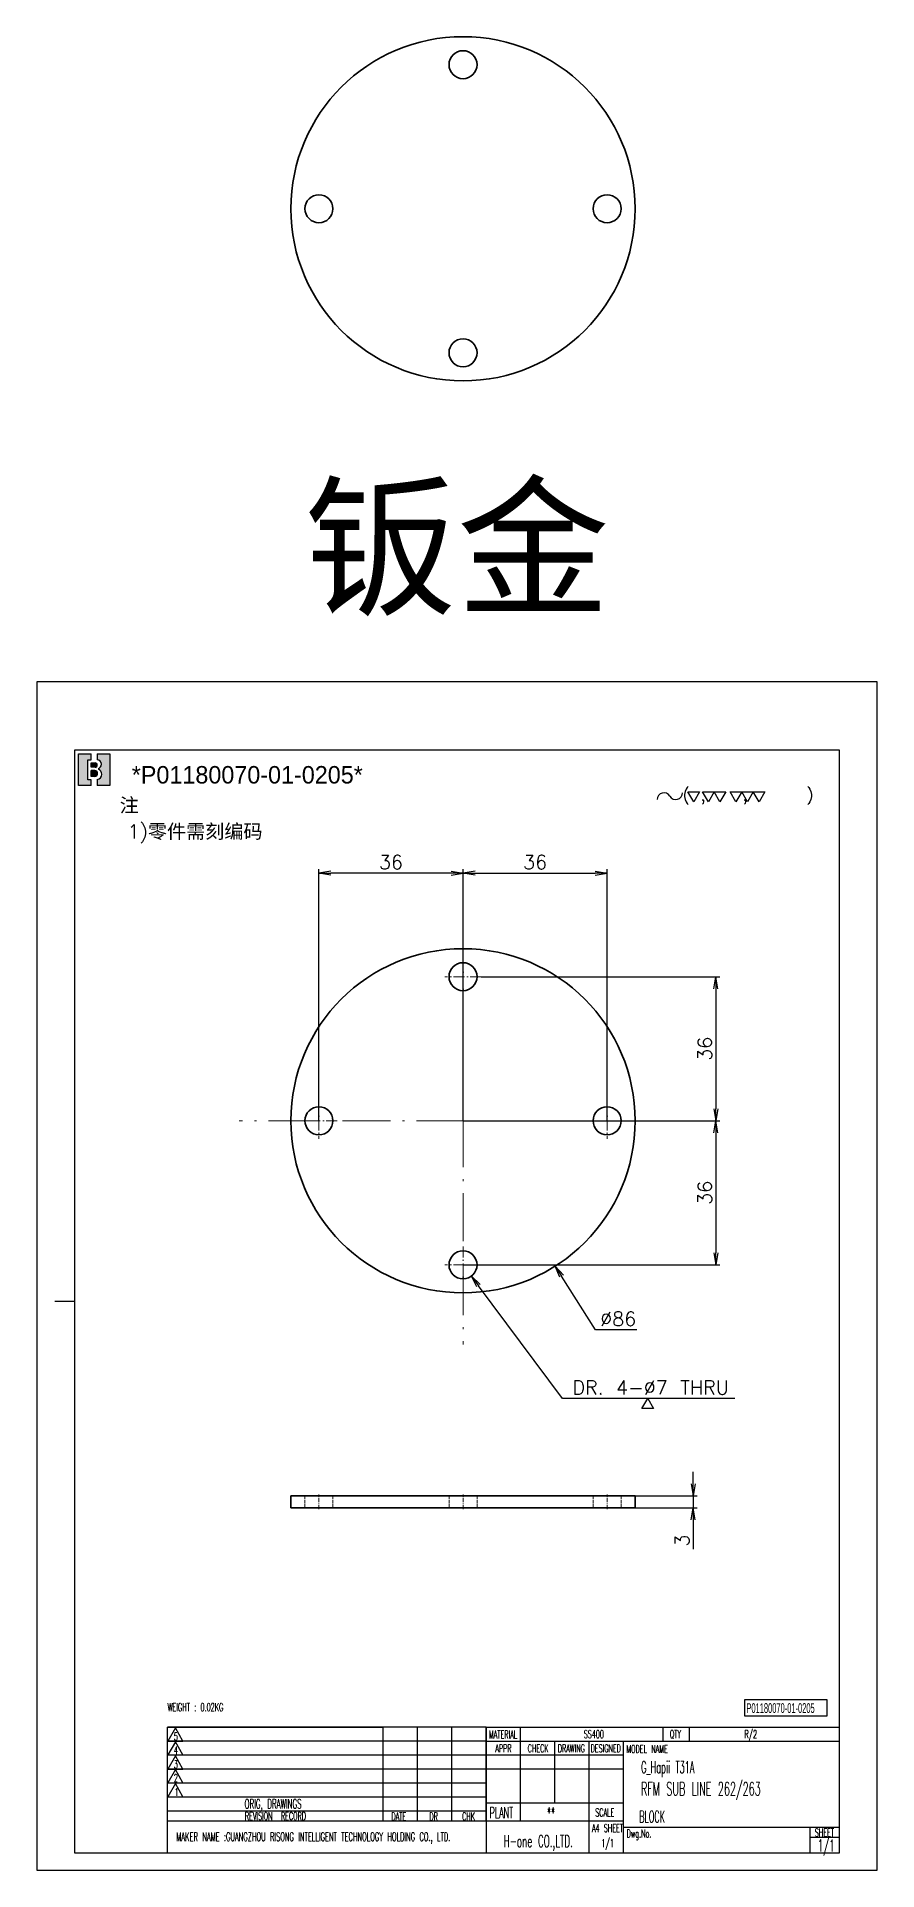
# Model space of a CAD drawing. Header units: inches. Extents: x 21 to 8642, y -3779 to 2137.
# Drawn here: x 111.8 to 321.8, y -970.4 to -512.2 of the extents above; entities that cross this region are included whole.
import ezdxf

# ---------------------------------------------------------------- set-up
doc = ezdxf.new("R2010")
doc.units = ezdxf.units.IN
doc.header["$MEASUREMENT"] = 0
for name, pattern in [('CENTER-HOKUTO', [23, 20, -1, 1, -1]), ('DASHDOT', [18.5, 12, -3, 0.5, -3]), ('DASHED', [15, 12, -3]), ('HIDDEN-HOKUTO', [3.8, 2.5, -1.3])]:
    doc.linetypes.add(name, pattern=pattern)
doc.layers.add('AM_7', color=2, linetype='CENTER-HOKUTO', lineweight=30)
doc.layers.add('AM_HID', color=1, linetype='HIDDEN-HOKUTO', lineweight=25)
doc.layers.add('title_frame', color=7, linetype='Continuous')
doc.layers.add('word_dim', color=253, linetype='Continuous')
doc.styles.add('MX_NOTE_STANDARD', font='txt.shx', dxfattribs={"bigfont": 'bigfont.shx'})
doc.styles.get("Standard").update_dxf_attribs({"font": 'txt', "bigfont": 'gbcbig.shx'})
doc.dimstyles.new('STANDARD 1-1', dxfattribs={"dimtxt": 3.5, "dimasz": 3, "dimexe": 1, "dimexo": 0, "dimgap": 1, "dimtad": 3, "dimdsep": 46, "dimtxsty": 'Standard', "dimblk1": 'OPEN', "dimblk2": 'OPEN', "dimsah": 1, "dimcen": 0, "dimclrt": 3, "dimazin": 2, "dimtfac": 1, "dimtmove": 0, "dimatfit": 3, "dimldrblk": 'OPEN', "dimfxl": 1, "dimtolj": 1, "dimtzin": 0, "dimarcsym": 0})
doc.dimstyles.new('STANDARD 1-1$3', dxfattribs={"dimtxt": 3.5, "dimasz": 3, "dimexe": 1, "dimexo": 0, "dimgap": 1, "dimtad": 3, "dimtoh": 1, "dimdsep": 46, "dimtxsty": 'Standard', "dimblk1": 'OPEN', "dimblk2": 'OPEN', "dimsah": 1, "dimcen": 0, "dimclrt": 3, "dimazin": 2, "dimtfac": 1, "dimtofl": 0, "dimtmove": 0, "dimatfit": 3, "dimldrblk": 'OPEN', "dimfxl": 1, "dimtolj": 1, "dimtzin": 0, "dimarcsym": 0})

# ---------------------------------------------------------------- blocks, each defined once
blk = doc.blocks.new('B機密ﾏｰｸ')
blk.add_hatch(color=1).paths.add_polyline_path([(0.3999999986702711, 0.8149999997779807), (0.3999999986702711, 0.9999999997779806), (-1.3297288e-09, 0.9999999997779806), (-1.3297288e-09, -2.220193e-10), (0.3999999986702711, -2.220193e-10), (0.3999999986702711, 0.1849999997779807), (0.2999999986702711, 0.1849999997779807), (0.2999999986702711, 0.8149999997779807)])
h = blk.add_hatch(color=1)
edge = h.paths.add_edge_path()
edge.add_arc((0.5299999986702706, 0.6449999997779808), 0.07, 359.9999999999989, 450)
edge.add_line((0.5299999986702706, 0.7149999997779806), (0.3999999986702711, 0.7149999997779806))
edge.add_line((0.3999999986702711, 0.7149999997779806), (0.3999999986702711, 0.5749999997779809))
edge.add_line((0.3999999986702711, 0.5749999997779809), (0.5299999986702701, 0.5749999997779809))
edge.add_arc((0.5299999986702701, 0.6449999997779808), 0.07, 270, 359.9999999999999)
h = blk.add_hatch(color=1)
edge = h.paths.add_edge_path()
edge.add_line((0.5999999986702714, 0.9999999997779806), (0.5999999986702718, 0.8142220507965398))
edge.add_arc((0.5849999986702712, 0.6699999997779816), 0.1449999999999991, -5.115907697472721e-13, 84.06222754839428, ccw=False)
edge.add_arc((0.5849999986702707, 0.6699999997779802), 0.1449999999999993, -69.82872865353448, 1.1368683772161603e-13, ccw=False)
edge.add_line((0.6349999986702715, 0.5338934238898192), (0.6349999986702711, 0.5120827805020305))
edge.add_arc((0.5699999986702688, 0.3549999997779789), 0.1700000000000021, 3.979039320256561e-13, 67.5204943905955, ccw=False)
edge.add_arc((0.5699999986702724, 0.3549999997779802), 0.1699999999999993, -79.83575137827683, 0, ccw=False)
edge.add_line((0.5999999986702714, 0.1876679944711657), (0.5999999986702714, -2.220192918400699e-10))
edge.add_line((0.5999999986702714, -2.220193e-10), (0.9999999986702712, -2.220193e-10))
edge.add_line((0.9999999986702712, -2.220193e-10), (0.9999999986702712, 0.9999999997779806))
edge.add_line((0.9999999986702712, 0.9999999997779806), (0.5999999986702714, 0.9999999997779806))
h = blk.add_hatch(color=1)
edge = h.paths.add_edge_path()
edge.add_arc((0.5149999986702705, 0.3799999997779802), 0.095, 1.018e-13, 90)
edge.add_line((0.5149999986702705, 0.4749999997779804), (0.3999999986702711, 0.4749999997779808))
edge.add_line((0.3999999986702711, 0.4749999997779808), (0.3999999986702711, 0.2849999997779809))
edge.add_line((0.3999999986702711, 0.2849999997779809), (0.5149999986702718, 0.2849999997779809))
edge.add_arc((0.5149999986702718, 0.379999999777981), 0.095, 270, 360.0000000000003)
at = {"color": 1}
for p, q in [((-1.3297288e-09, -2.220193e-10), (-1.3297288e-09, 0.9999999997779806)), ((-1.3297288e-09, 0.9999999997779806), (0.3999999986702711, 0.9999999997779806)), ((0.2999999986702711, 0.8149999997779807), (0.3999999986702711, 0.8149999997779807)), ((0.2999999986702711, 0.1849999997779807), (0.2999999986702711, 0.8149999997779807)), ((0.3999999986702711, 0.8149999997779807), (0.3999999986702711, 0.9999999997779806)), ((0.3999999986702711, 0.7149999997779806), (0.5299999986702706, 0.7149999997779806)), ((0.3999999986702711, 0.5749999997779809), (0.3999999986702711, 0.7149999997779806)), ((0.5999999986702714, 0.9999999997779806), (0.5999999986702718, 0.8142220507965398)), ((0.5999999986702714, 0.9999999997779806), (0.9999999986702712, 0.9999999997779806)), ((0.5999999986702705, 0.6449999997779794), (0.59999999867027, 0.6449999997779803)), ((0.7299999986702704, 0.6699999997779807), (0.7299999986702704, 0.6699999997779802)), ((0.9999999986702712, 0.9999999997779806), (0.9999999986702712, -2.220193e-10)), ((0.3999999986702711, 0.1849999997779807), (0.2999999986702711, 0.1849999997779807)), ((0.5299999986702701, 0.5749999997779809), (0.3999999986702711, 0.5749999997779809)), ((0.5149999986702705, 0.4749999997779804), (0.3999999986702711, 0.4749999997779808)), ((0.3999999986702711, 0.2849999997779809), (0.3999999986702711, 0.4749999997779808)), ((0.5149999986702718, 0.2849999997779809), (0.3999999986702711, 0.2849999997779809)), ((0.3999999986702711, -2.220193e-10), (0.3999999986702711, 0.1849999997779807)), ((0.5699999986702711, 0.5249999997779802), (0.5699999986702716, 0.5249999997779807)), ((0.5999999986702714, 0.1876679944711657), (0.5999999986702714, -2.220193e-10)), ((0.6099999986702707, 0.3799999997779806), (0.609999998670272, 0.3799999997779815)), ((0.6349999986702715, 0.5338934238898192), (0.6349999986702711, 0.5120827805020305)), ((0.739999998670271, 0.3549999997779802), (0.739999998670271, 0.3549999997779802)), ((0.3999999986702711, -2.220193e-10), (-1.3297288e-09, -2.220193e-10)), ((0.9999999986702712, -2.220193e-10), (0.5999999986702714, -2.220193e-10))]:
    blk.add_line(p, q, dxfattribs=at)
for centre, radius, start, end in [((0.5299999986702706, 0.6449999997779808), 0.07, 359.9999999999989, 90), ((0.5299999986702701, 0.6449999997779808), 0.07, 270, 359.9999999999999), ((0.5849999986702712, 0.6699999997779816), 0.1449999999999991, 359.9999999999995, 84.06222754839432), ((0.5849999986702707, 0.6699999997779802), 0.1449999999999993, 290.1712713464655, 1.781e-13), ((0.5149999986702705, 0.3799999997779802), 0.095, 1.018e-13, 90), ((0.5149999986702718, 0.379999999777981), 0.095, 270, 2.799e-13), ((0.5699999986702724, 0.3549999997779802), 0.1699999999999993, 280.1642486217232, 0), ((0.5699999986702688, 0.3549999997779789), 0.1700000000000021, 4.58e-13, 67.52049439059552)]:
    blk.add_arc(centre, radius, start, end, dxfattribs=at)
blk.add_attdef('B機密ﾏｰｸ', (-0.0857467348302255, 1.074949466596297), '', height=0.2)
blk = doc.blocks.new('shiage0')
at = {"layer": 'word_dim', "color": 3, "linetype": 'Continuous'}
for centre, radius, start, end in [((1.687489685469927, 1.849274192977646e-05), 1.687500000000015, 29.99999999999973, 180), ((4.610325423242443, 1.68751849274193), 1.6875, 209.9999999999997, 0)]:
    blk.add_arc(centre, radius, start, end, dxfattribs=at)
blk = doc.blocks.new('10')
at = {"layer": 'title_frame', "color": 3, "linetype": 'Continuous'}
for points in [[(9.625360041289241, 2.650317104677924), (8.180360041289191, 5.153130521614912), (11.07036004128918, 5.153130521615026)], [(13.30945624889046, 2.650317104677924), (11.86445624889041, 5.153130521614912), (17.64445624889038, 5.15313052161514), (16.19945624889044, 2.650317104678038), (14.75445624889039, 5.153130521615026)], [(20.17199269540924, 2.650317104677924), (18.72699269540919, 5.153130521614912), (27.39699269540915, 5.15313052161514), (25.95199269540922, 2.650317104678095), (24.50699269540917, 5.153130521615083), (23.06199269540923, 2.650317104678038), (21.61699269540918, 5.153130521615026)]]:
    blk.add_lwpolyline(points, close=True, dxfattribs=at)
blk.add_blockref('shiage0', (0.5207737940818333, 3.2441946934008), dxfattribs=at)
blk.add_text('( ,   ,     )', height=3, dxfattribs=at).set_placement((6.843075599901567, 2.972427221680277))
blk = doc.blocks.new('_Open')
at = {"color": 0, "lineweight": -2}
for p, q in [((-1, 0.1666666666666667), (0, 0)), ((-1, -0.1666666666666667), (0, 0)), ((0, 0), (-1, 0))]:
    blk.add_line(p, q, dxfattribs=at)
blk = doc.blocks.new('*D216')
at = {"layer": 'DEFPOINTS', "color": 0, "linetype": 'Continuous', "ltscale": 2, "transparency": 16777216}
for p in [(254.305577156003, -721.2230740201321), (218.305577156003, -783.0935470903805), (254.305577156003, -783.0935470903805)]:
    blk.add_point(p, dxfattribs=at)
at = {"layer": 'word_dim', "color": 0, "linetype": 'Continuous', "lineweight": -2, "ltscale": 2, "transparency": 16777216}
for p, q in [((218.305577156003, -783.0935470903805), (218.305577156003, -720.2230740201321)), ((221.305577156003, -721.2230740201321), (251.305577156003, -721.2230740201321)), ((254.305577156003, -783.0935470903805), (254.305577156003, -720.2230740201321))]:
    blk.add_line(p, q, dxfattribs=at)
at = {"layer": 'word_dim', "color": 0, "linetype": 'Continuous', "lineweight": -2, "ltscale": 2, "transparency": 16777216, "xscale": 3, "yscale": 3, "zscale": 3, "rotation": 180}
blk.add_blockref('_Open', (218.305577156003, -721.2230740201321), dxfattribs=at)
at = {"layer": 'word_dim', "color": 0, "linetype": 'Continuous', "lineweight": -2, "ltscale": 2, "transparency": 16777216, "xscale": 3, "yscale": 3, "zscale": 3}
blk.add_blockref('_Open', (254.305577156003, -721.2230740201321), dxfattribs=at)
at = {"layer": 'word_dim', "color": 3, "linetype": 'Continuous', "ltscale": 2, "transparency": 16777216, "insert": (236.305577156003, -718.4730740201321), "char_height": 3.5, "attachment_point": 5}
blk.add_mtext('\\A1;36', dxfattribs=at)
blk = doc.blocks.new('*D217')
at = {"layer": 'DEFPOINTS', "color": 0, "linetype": 'Continuous', "ltscale": 2, "transparency": 16777216}
for p in [(182.305577156003, -721.2230740201321), (182.305577156003, -783.0935470903805), (218.305577156003, -783.0935470903805)]:
    blk.add_point(p, dxfattribs=at)
at = {"layer": 'word_dim', "color": 0, "linetype": 'Continuous', "lineweight": -2, "ltscale": 2, "transparency": 16777216}
for p, q in [((182.305577156003, -783.0935470903805), (182.305577156003, -720.2230740201321)), ((215.305577156003, -721.2230740201321), (185.305577156003, -721.2230740201321)), ((218.305577156003, -783.0935470903805), (218.305577156003, -720.2230740201321))]:
    blk.add_line(p, q, dxfattribs=at)
at = {"layer": 'word_dim', "color": 0, "linetype": 'Continuous', "lineweight": -2, "ltscale": 2, "transparency": 16777216, "xscale": 3, "yscale": 3, "zscale": 3, "rotation": 180}
blk.add_blockref('_Open', (182.305577156003, -721.2230740201321), dxfattribs=at)
at = {"layer": 'word_dim', "color": 0, "linetype": 'Continuous', "lineweight": -2, "ltscale": 2, "transparency": 16777216, "xscale": 3, "yscale": 3, "zscale": 3}
blk.add_blockref('_Open', (218.305577156003, -721.2230740201321), dxfattribs=at)
at = {"layer": 'word_dim', "color": 3, "linetype": 'Continuous', "ltscale": 2, "transparency": 16777216, "insert": (200.305577156003, -718.4730740201321), "char_height": 3.5, "attachment_point": 5}
blk.add_mtext('\\A1;36', dxfattribs=at)
blk = doc.blocks.new('*D218')
at = {"layer": 'DEFPOINTS', "color": 0, "linetype": 'Continuous', "ltscale": 2, "transparency": 16777216}
for p in [(222.855381843503, -747.0935470903805), (218.305577156003, -783.0935470903805), (281.4536185854777, -783.0935470903806)]:
    blk.add_point(p, dxfattribs=at)
at = {"layer": 'word_dim', "color": 0, "linetype": 'Continuous', "lineweight": -2, "ltscale": 2, "transparency": 16777216}
for p, q in [((222.855381843503, -747.0935470903805), (282.4536185854777, -747.0935470903806)), ((281.4536185854777, -750.0935470903806), (281.4536185854777, -780.0935470903806)), ((218.305577156003, -783.0935470903805), (282.4536185854777, -783.0935470903806))]:
    blk.add_line(p, q, dxfattribs=at)
at = {"layer": 'word_dim', "color": 0, "linetype": 'Continuous', "lineweight": -2, "ltscale": 2, "transparency": 16777216, "xscale": 3, "yscale": 3, "zscale": 3}
for p, rotation in [((281.4536185854777, -747.0935470903806), 90), ((281.4536185854777, -783.0935470903806), 270)]:
    blk.add_blockref('_Open', p, dxfattribs=dict(at, rotation=rotation))
at = {"layer": 'word_dim', "color": 3, "linetype": 'Continuous', "ltscale": 2, "transparency": 16777216, "insert": (278.7036185854778, -765.0935470903805), "char_height": 3.5, "attachment_point": 5, "rotation": 90}
blk.add_mtext('\\A1;36', dxfattribs=at)
blk = doc.blocks.new('*D219')
at = {"layer": 'DEFPOINTS', "color": 0, "linetype": 'Continuous', "ltscale": 2, "transparency": 16777216}
for p in [(218.305577156003, -783.0935776079587), (218.305577156003, -819.0935470903805), (281.4536185854777, -819.0935470903806)]:
    blk.add_point(p, dxfattribs=at)
at = {"layer": 'word_dim', "color": 0, "linetype": 'Continuous', "lineweight": -2, "ltscale": 2, "transparency": 16777216}
for p, q in [((218.305577156003, -783.0935776079587), (282.4536185854777, -783.0935776079588)), ((281.4536185854777, -786.0935776079588), (281.4536185854777, -816.0935470903806)), ((218.305577156003, -819.0935470903805), (282.4536185854777, -819.0935470903806))]:
    blk.add_line(p, q, dxfattribs=at)
at = {"layer": 'word_dim', "color": 0, "linetype": 'Continuous', "lineweight": -2, "ltscale": 2, "transparency": 16777216, "xscale": 3, "yscale": 3, "zscale": 3}
for p, rotation in [((281.4536185854777, -783.0935776079588), 90), ((281.4536185854777, -819.0935470903806), 270)]:
    blk.add_blockref('_Open', p, dxfattribs=dict(at, rotation=rotation))
at = {"layer": 'word_dim', "color": 3, "linetype": 'Continuous', "ltscale": 2, "transparency": 16777216, "insert": (278.7036185854778, -801.0935623491696), "char_height": 3.5, "attachment_point": 5, "rotation": 90}
blk.add_mtext('\\A1;36', dxfattribs=at)
blk = doc.blocks.new('*D220')
at = {"layer": 'DEFPOINTS', "color": 0, "linetype": 'Continuous', "ltscale": 2, "transparency": 16777216}
for p in [(216.2148296295491, -816.2866315625062), (220.3963246824533, -821.9004626182459)]:
    blk.add_point(p, dxfattribs=at)
at = {"layer": 'word_dim', "color": 0, "linetype": 'Continuous', "lineweight": -2, "ltscale": 2, "transparency": 16777216}
for p, q in [((243.184181262135, -852.4941080350719), (222.1883939908435, -824.3063902135667)), ((286.1841812621388, -852.4941080350718), (243.184181262135, -852.4941080350719))]:
    blk.add_line(p, q, dxfattribs=at)
at = {"layer": 'word_dim', "color": 0, "linetype": 'Continuous', "lineweight": -2, "ltscale": 2, "transparency": 16777216, "xscale": 3, "yscale": 3, "zscale": 3, "rotation": 126.6808000215501}
blk.add_blockref('_Open', (220.3963246824533, -821.9004626182459), dxfattribs=at)
at = {"layer": 'word_dim', "color": 3, "linetype": 'Continuous', "ltscale": 2, "transparency": 16777216, "insert": (265.1841812621387, -849.7441080350719), "char_height": 3.5, "attachment_point": 5}
blk.add_mtext('\\A1;DR. 4-∅7 THRU', dxfattribs=at)
blk = doc.blocks.new('shiage1')
at = {"layer": 'word_dim', "color": 3, "linetype": 'Continuous'}
for p, q in [((-4.255559048260693e-05, 3.4162127349191e-07), (-1.443418228564553, 2.500000341621273)), ((-1.443418228564553, 2.500000341621273), (1.443333117383588, 2.500000341621273)), ((1.443333117383588, 2.500000341621273), (-4.255559048260693e-05, 3.4162127349191e-07))]:
    blk.add_line(p, q, dxfattribs=at)
blk = doc.blocks.new('*D221')
at = {"layer": 'DEFPOINTS', "color": 0, "linetype": 'Continuous', "ltscale": 2, "transparency": 16777216}
for p in [(261.305577156003, -876.8192459182119), (261.305577156003, -879.8192459182119), (275.8361961206283, -879.8192459182119)]:
    blk.add_point(p, dxfattribs=at)
at = {"layer": 'word_dim', "color": 0, "linetype": 'Continuous', "lineweight": -2, "ltscale": 2, "transparency": 16777216}
for p, q in [((275.8361961206283, -873.8192459182119), (275.8361961206283, -870.8192459182119)), ((261.305577156003, -876.8192459182119), (276.8361961206283, -876.8192459182119)), ((275.8361961206283, -876.8192459182119), (275.8361961206283, -879.8192459182119)), ((261.305577156003, -879.8192459182119), (276.8361961206283, -879.8192459182119)), ((275.8361961206283, -882.8192459182119), (275.8361961206283, -890.1525792515453))]:
    blk.add_line(p, q, dxfattribs=at)
at = {"layer": 'word_dim', "color": 0, "linetype": 'Continuous', "lineweight": -2, "ltscale": 2, "transparency": 16777216, "xscale": 3, "yscale": 3, "zscale": 3}
for p, rotation in [((275.8361961206283, -876.8192459182119), 270), ((275.8361961206283, -879.8192459182119), 90)]:
    blk.add_blockref('_Open', p, dxfattribs=dict(at, rotation=rotation))
at = {"layer": 'word_dim', "color": 3, "linetype": 'Continuous', "ltscale": 2, "transparency": 16777216, "insert": (273.0861961206284, -887.9859125848784), "char_height": 3.5, "attachment_point": 5, "rotation": 90}
blk.add_mtext('\\A1;3', dxfattribs=at)
blk = doc.blocks.new('*D236')
at = {"layer": 'DEFPOINTS', "color": 0, "linetype": 'Continuous', "ltscale": 2, "transparency": 16777216}
for p in [(195.2767876425551, -746.7799841483438), (241.3343666694527, -819.4071100324181)]:
    blk.add_point(p, dxfattribs=at)
at = {"layer": 'word_dim', "color": 0, "linetype": 'Continuous', "lineweight": -2, "ltscale": 2, "transparency": 16777216}
for p, q in [((251.4111859333791, -835.2970121213847), (242.9410264029492, -821.940614423723)), ((261.7445192667134, -835.2970121213849), (251.4111859333791, -835.2970121213847))]:
    blk.add_line(p, q, dxfattribs=at)
at = {"layer": 'word_dim', "color": 0, "linetype": 'Continuous', "lineweight": -2, "ltscale": 2, "transparency": 16777216, "xscale": 3, "yscale": 3, "zscale": 3, "rotation": 122.3814388736231}
blk.add_blockref('_Open', (241.3343666694527, -819.4071100324181), dxfattribs=at)
at = {"layer": 'word_dim', "color": 3, "linetype": 'Continuous', "ltscale": 2, "transparency": 16777216, "insert": (257.0778526000467, -832.5470121213848), "char_height": 3.5, "attachment_point": 5}
blk.add_mtext('\\A1;∅86', dxfattribs=at)

msp = doc.modelspace()

# ---------------------------------------------------------------- linework, layer by layer
at = {"color": 7, "lineweight": 35, "ltscale": 0.075}
for p, q in [((175.305577156003, -879.8192459182119), (175.305577156003, -876.8192459182119)), ((261.305577156003, -879.8192459182119), (261.305577156003, -876.8192459182119))]:
    msp.add_line(p, q, dxfattribs=at)
at = {"color": 7, "lineweight": 35}
for p, q in [((261.305577156003, -876.8192459182119), (175.305577156003, -876.8192459182119)), ((261.305577156003, -879.8192459182119), (175.305577156003, -879.8192459182119))]:
    msp.add_line(p, q, dxfattribs=at)
for centre, radius in [((218.305577156003, -555.1915752824661), 43), ((218.305577156003, -519.1915752824661), 3.5), ((182.305577156003, -555.1915752824661), 3.5), ((254.305577156003, -555.1915752824661), 3.5), ((218.305577156003, -591.1915752824661), 3.5), ((218.305577156003, -783.0935470903805), 43), ((218.305577156003, -747.0935470903805), 3.5), ((182.305577156003, -783.0935470903805), 3.5), ((254.305577156003, -783.0935470903805), 3.5), ((218.305577156003, -819.0935470903805), 3.5)]:
    msp.add_circle(centre, radius, dxfattribs=at)
at = {"layer": 'AM_7', "color": 2, "linetype": 'DASHDOT', "lineweight": 13}
for p, q in [((218.305577156003, -727.1935837114743), (218.305577156003, -838.993571504443)), ((274.205967781003, -783.0935470903805), (162.405186531003, -783.0935470903805))]:
    msp.add_line(p, q, dxfattribs=at)
at = {"layer": 'AM_7', "color": 2, "linetype": 'DASHDOT', "lineweight": 13, "ltscale": 0.2274993896484375}
for p, q in [((218.305577156003, -742.5435592974118), (218.305577156003, -751.6435348833493)), ((182.305577156003, -778.5435592974118), (182.305577156003, -787.6435348833493)), ((254.305577156003, -778.5435592974118), (254.305577156003, -787.6435348833493)), ((218.305577156003, -814.5435592974118), (218.305577156003, -823.6435348833493))]:
    msp.add_line(p, q, dxfattribs=at)
at = {"layer": 'AM_7', "color": 2, "linetype": 'DASHDOT', "lineweight": 13, "ltscale": 0.227490234375}
for p, q in [((222.855381843503, -747.0935470903805), (213.755772468503, -747.0935470903805)), ((186.855381843503, -783.0935470903805), (177.755772468503, -783.0935470903805)), ((258.855381843503, -783.0935470903805), (249.755772468503, -783.0935470903805)), ((222.855381843503, -819.0935470903805), (213.755772468503, -819.0935470903805))]:
    msp.add_line(p, q, dxfattribs=at)
at = {"layer": 'AM_7', "color": 2, "linetype": 'DASHDOT', "lineweight": 13, "ltscale": 0.0899993896484375}
for p, q in [((182.305577156003, -880.1192337111806), (182.305577156003, -876.5192581252431)), ((218.305577156003, -880.1192337111806), (218.305577156003, -876.5192581252431)), ((254.305577156003, -880.1192337111806), (254.305577156003, -876.5192581252431))]:
    msp.add_line(p, q, dxfattribs=at)
at = {"layer": 'AM_HID', "color": 1, "linetype": 'DASHED', "lineweight": 13, "ltscale": 0.075}
for p, q in [((178.805577156003, -879.8192459182119), (178.805577156003, -876.8192459182119)), ((185.805577156003, -879.8192459182119), (185.805577156003, -876.8192459182119)), ((214.805577156003, -879.8192459182119), (214.805577156003, -876.8192459182119)), ((214.805577156003, -879.8192459182119), (214.805577156003, -876.8192459182119)), ((221.805577156003, -879.8192459182119), (221.805577156003, -876.8192459182119)), ((221.805577156003, -879.8192459182119), (221.805577156003, -876.8192459182119)), ((250.805577156003, -879.8192459182119), (250.805577156003, -876.8192459182119)), ((257.805577156003, -879.8192459182119), (257.805577156003, -876.8192459182119))]:
    msp.add_line(p, q, dxfattribs=at)
at = {"layer": 'title_frame'}
for p, q in [((121.2989414171898, -690.3929670938942), (312.2989414171898, -690.3929670938942)), ((121.2989414171898, -966.142967093896), (121.2989414171898, -690.3929670938942)), ((126.2989414171898, -690.3929670938942), (312.2989414171898, -690.3929670938942)), ((312.2989414171898, -690.3929670938942), (312.2989414171898, -966.142967093896)), ((121.2989414171898, -828.267967093896), (116.2989414171898, -828.267967093896)), ((288.6923522960387, -927.6671664461337), (309.220270163587, -927.6671664461337)), ((288.6923522960387, -931.8676088608936), (288.6923522960387, -927.6671664461337)), ((309.220270163587, -927.6671664461337), (309.220270163587, -931.8676088608936)), ((144.4739414171891, -966.142967093896), (144.4739414171891, -934.642967093896)), ((144.4739414171891, -934.642967093896), (198.3739414171905, -934.642967093896)), ((224.0989414171891, -934.642967093896), (144.4739414171891, -934.642967093896)), ((198.3739414171905, -958.142967093896), (198.3739414171905, -934.642967093896)), ((206.9489414171876, -958.142967093896), (206.9489414171876, -934.642967093896)), ((206.9489414171876, -958.142967093896), (206.9489414171876, -934.642967093896)), ((215.5239414171883, -958.142967093896), (215.5239414171883, -934.642967093896)), ((215.5239414171883, -958.142967093896), (215.5239414171883, -934.642967093896)), ((224.0989414171891, -934.642967093896), (224.0989414171891, -938.142967093896)), ((224.0989414171891, -958.142967093896), (224.0989414171891, -934.642967093896)), ((224.0989414171891, -934.642967093896), (224.0989414171891, -966.142967093896)), ((224.0989414171891, -934.642967093896), (224.0989414171891, -966.142967093896)), ((224.0989414171891, -934.642967093896), (312.2989414171898, -934.642967093896)), ((232.6739414171898, -958.142967093896), (232.6739414171898, -934.642967093896)), ((268.1989414171876, -934.642967093896), (268.1989414171876, -938.142967093896)), ((274.7715486691704, -934.642967093896), (274.7715486691704, -938.142967093896)), ((309.220270163587, -931.8676088608936), (288.6923522960387, -931.8676088608936)), ((198.3739414171905, -938.142967093896), (144.4739414171891, -938.142967093896)), ((224.0989414171891, -938.142967093896), (144.4739414171891, -938.142967093896)), ((146.4539940204413, -934.7664167319017), (144.5743540204421, -938.0884901808186)), ((144.5743540204421, -938.0884901808186), (148.3336340204405, -938.0884901808186)), ((146.4539940204413, -938.243708619184), (144.5743540204421, -941.5657820681026)), ((148.3336340204405, -938.0884901808186), (146.4539940204413, -934.7664167319017)), ((148.3336340204405, -941.5657820681026), (146.4539940204413, -938.243708619184)), ((224.0989414171891, -938.142967093896), (312.2989414171898, -938.142967093896)), ((241.2489414171905, -953.5463895074772), (241.2489414171905, -938.142967093896)), ((249.8239414171876, -966.142967093896), (249.8239414171876, -938.142967093896)), ((258.3989414171883, -966.142967093896), (258.3989414171883, -938.142967093896)), ((198.3739414171905, -941.642967093896), (144.4739414171891, -941.642967093896)), ((224.0989414171891, -941.642967093896), (144.4739414171891, -941.642967093896)), ((144.5743540204421, -941.5657820681026), (148.3336340204405, -941.5657820681026)), ((146.4539940204413, -941.7732459657691), (144.5743540204421, -945.095319414686)), ((148.3336340204405, -945.095319414686), (146.4539940204413, -941.7732459657691)), ((258.3989414171883, -941.642967093896), (224.0989414171891, -941.642967093896)), ((198.3739414171905, -945.142967093896), (144.4739414171891, -945.142967093896)), ((224.0989414171891, -945.142967093896), (144.4739414171891, -945.142967093896)), ((144.5743540204421, -945.095319414686), (148.3336340204405, -945.095319414686)), ((146.4539940204413, -945.1863941760494), (144.5743540204421, -948.5084676249662)), ((148.3336340204405, -948.5084676249662), (146.4539940204413, -945.1863941760494)), ((258.3989414171883, -945.142967093896), (224.0989414171891, -945.142967093896)), ((198.3739414171905, -948.642967093896), (144.4739414171891, -948.642967093896)), ((224.0989414171891, -948.642967093896), (144.4739414171891, -948.642967093896)), ((198.3739414171905, -952.142967093896), (144.4739414171891, -952.142967093896)), ((224.0989414171891, -952.142967093896), (144.4739414171891, -952.142967093896)), ((144.5743540204421, -948.5084676249662), (148.3336340204405, -948.5084676249662)), ((146.4539940204413, -948.7159315226327), (144.5743540204421, -952.0380049715513)), ((144.5743540204421, -952.0380049715513), (148.3336340204405, -952.0380049715513)), ((148.3336340204405, -952.0380049715513), (146.4539940204413, -948.7159315226327)), ((198.3739414171905, -955.642967093896), (144.4739414171891, -955.642967093896)), ((224.0989414171891, -955.642967093896), (144.4739414171891, -955.642967093896)), ((224.0989414171891, -953.5463895074772), (258.3989414171883, -953.5463895074772)), ((224.0989414171891, -958.142967093896), (144.4739414171891, -958.142967093896)), ((258.3989414171883, -958.142967093896), (224.0989414171891, -958.142967093896)), ((258.3989414171883, -959.642967093896), (312.2989414171898, -959.642967093896)), ((304.9489414171876, -959.642967093896), (304.9489414171876, -966.142967093896)), ((304.9489414171876, -962.142967093896), (312.2989414171898, -962.142967093896)), ((312.2989414171898, -966.142967093896), (121.2989414171898, -966.142967093896)), ((312.2989414171898, -966.142967093896), (258.3989414171883, -966.142967093896))]:
    msp.add_line(p, q, dxfattribs=at)
at = {"layer": 'title_frame', "color": 4}
msp.add_lwpolyline([(111.7989414171898, -970.392967093896), (321.7989414171898, -970.392967093896), (321.7989414171898, -673.3929670938942), (111.7989414171898, -673.3929670938942)], close=True, dxfattribs=at)

# ---------------------------------------------------------------- block references
at = {"xscale": 7.778749999997672, "yscale": 7.9375, "zscale": 7.9375}
msp.add_blockref('B機密ﾏｰｸ', (122.2789487114387, -699.3304670921316), dxfattribs=at)
at = {"layer": 'word_dim', "ltscale": 2}
msp.add_blockref('10', (266.2978379378474, -706.0660920015544), dxfattribs=at)
at = {"layer": 'word_dim', "color": 3, "linetype": 'Continuous', "ltscale": 2, "rotation": 180}
msp.add_blockref('shiage1', (264.4402853401407, -852.4941080350754), dxfattribs=at)

# ---------------------------------------------------------------- texts
at = {"linetype": 'Continuous', "ltscale": 2, "insert": (178.5794891395944, -625.7872024354274), "char_height": 28, "width": 97.82244757481385, "attachment_point": 1}
msp.add_mtext('{\\fMicrosoft YaHei|b0|i0|c134|p34;\\C3;钣金}', dxfattribs=at)
at = {"ltscale": 2, "char_height": 3.5, "attachment_point": 1}
for s, insert, width in [('{\\fSimSun|b0|i0|c134|p2;\\C3;注}', (132.5345581984511, -702.4870116727016), 10.36469167833275), ('{\\Fromans,bigfont|c134;\\C3;1)\\fSimSun|b0|i0|c134|p2;零件需刻编码}', (134.4699312480479, -709.032396849514), 96.90613264959393)]:
    msp.add_mtext(s, dxfattribs=dict(at, insert=insert, width=width))
at = {"linetype": 'Continuous', "insert": (262.7760921631088, -945.1228766948534), "char_height": 3, "width": 50.90000000000009, "attachment_point": 4}
msp.add_mtext('{\\W0.5;\\C3;G_Hapii T\\Fromans,bigfont|c134;31\\Fromans,bigfont|c128;A}', dxfattribs=at)
at = {"layer": 'title_frame', "color": 3, "style": 'MX_NOTE_STANDARD'}
for s, height, width, p in [('WEIGHT : 0.02KG', 2, 0.5341000000000022, (144.4982617252645, -930.6166234107968)), ('5', 1.917999999999999, 0.5341000000000025, (146.0592255687989, -937.8629693282728)), ('MATERIAL', 1.972799999999999, 0.5340999999999952, (224.7710733826425, -937.4303566279177)), ('APPR', 1.972799999999999, 0.5340999999999952, (226.3667527933867, -940.9015385757684)), ('CHECK', 1.972799999999999, 0.5341000000000096, (234.4626125686591, -940.9015385757684)), ('DRAWING', 1.972799999999999, 0.5340999999999952, (241.9821131626995, -940.9015385757684)), ('SS400', 1.972799999999999, 0.5340999999999952, (248.4723134399028, -937.3447178329261)), ('DESIGNED', 1.972799999999999, 0.5340999999999952, (250.1735928872367, -940.9015385757684)), ('MODEL NAME', 1.972799999999999, 0.5340999999999669, (259.102032594139, -941.0518977042102)), ('QTY', 1.972799999999999, 0.5340999999999952, (269.9720741823476, -937.3447178329261)), ('R/2', 1.972799999999999, 0.5340999999999952, (288.599893319948, -937.3447178329261)), ('4', 1.917999999999999, 0.5341000000000025, (146.0592255687989, -941.3402612155569)), ('3', 1.917999999999999, 0.5341000000000025, (146.0592255687989, -944.8697985621402)), ('2', 1.917999999999999, 0.5341000000000025, (146.0592255687989, -948.2829467724205)), ('RFM SUB LINE 262/263', 3.300000000000001, 0.534099999999995, (262.7377633559045, -951.6919719929883)), ('1', 1.917999999999999, 0.5341000000000025, (146.2554676479558, -951.8124841190056)), ('ORIG, DRAWINGS', 2.411200052261353, 0.5341000000000021, (163.7477675852388, -954.9811459501161)), ('REVISION  RECORD', 1.972799999999999, 0.5341000000000025, (163.7977968723135, -957.8193325197117)), ('DATE', 1.972799999999999, 0.5340999999999952, (200.4112454851274, -957.9008169260815)), ('DR', 1.972799999999999, 0.5341000000000096, (209.9052334470107, -957.9112436171363)), ('CHK', 1.972799999999999, 0.5340999999999952, (218.0818712079017, -957.8778111507181)), ('PLANT', 2.740000000000002, 0.5340999999999948, (224.9350082573255, -957.3737533659187)), ('**', 2.740000000000002, 0.5340999999999948, (239.2919089136922, -957.3737533659187)), ('SCALE', 1.972799999999999, 0.5340999999999952, (251.3495678985491, -956.924143177881)), ('BLOCK', 2.94, 0.5, (262.3239392983232, -958.4341114937597)), ('MAKER NAME :GUANGZHOU RISONG INTELLIGENT TECHNOLOGY HOLDING CO., LTD.', 2.160000000000001, 0.5341000000000022, (146.697818911256, -963.07671805471)), ('H-one CO.,LTD.', 3, 0.5341000000000093, (228.4548315540451, -964.5936693859967)), ('A4 SHEET', 1.972799999999999, 0.5340999999999952, (250.5285606908619, -960.8195962910122)), ('Dwg.No.', 1.972799999999999, 0.5340999999999669, (259.1878876863339, -962.1654109384544)), ('SHEET', 1.972799999999999, 0.5340999999999952, (306.1888630877729, -961.9313416720142)), ('1/1', 3, 0.5340999999999667, (306.9057845419957, -965.6672626570326)), ('1/1', 1.972799999999999, 0.5340999999999952, (252.8803037438993, -964.5739883618717))]:
    msp.add_text(s, height=height, dxfattribs=dict(at, width=width)).set_placement(p)
at = {"layer": 'title_frame', "color": 3, "insert": (289.1058053051893, -928.6234526280841), "char_height": 2.45, "width": 4.110702489910182, "attachment_point": 1, "style": 'MX_NOTE_STANDARD'}
msp.add_mtext('{\\f3 of 9 Barcode|b0|i0|c0|p82;\\W0.5;P01180070-\\f3 of 9 Barcode|b0|i0|c134|p82;01\\f3 of 9 Barcode|b0|i0|c0|p82;-0\\f3 of 9 Barcode|b0|i0|c134|p82;205}', dxfattribs=at)
at = {"layer": 'word_dim', "color": 3, "linetype": 'Continuous', "insert": (135.5510665809743, -694.4521931964064), "char_height": 4.361000000000001, "width": 100, "attachment_point": 1}
msp.add_mtext('{\\f3 of 9 Barcode|b0|i0|c0|p82;*P01180070-\\f3 of 9 Barcode|b0|i0|c134|p82;01\\f3 of 9 Barcode|b0|i0|c0|p82;-0\\f3 of 9 Barcode|b0|i0|c134|p82;205\\f3 of 9 Barcode|b0|i0|c0|p82;*}', dxfattribs=at)

# ---------------------------------------------------------------- dimensions: what is measured, and where the dimension line sits
at = {"layer": 'word_dim', "linetype": 'Continuous', "ltscale": 2}
for base, p2, picture, middle in [((182.305577156003, -721.2230740201321), (182.305577156003, -783.0935470903805), '*D217', (200.305577156003, -718.4730740201321)), ((254.305577156003, -721.2230740201321), (254.305577156003, -783.0935470903805), '*D216', (236.305577156003, -718.4730740201321))]:
    dim = msp.add_linear_dim(base=base, p1=(218.305577156003, -783.0935470903805), p2=p2, dimstyle='STANDARD 1-1', dxfattribs=at)
    dim.commit()
    dim.dimension.update_dxf_attribs({"geometry": picture, "text_midpoint": middle})
dim = msp.add_diameter_dim_2p(p1=(195.2767876425551, -746.7799841483438), p2=(241.3343666694527, -819.4071100324181), dimstyle='STANDARD 1-1$3', dxfattribs=at)
dim.commit()
dim.dimension.update_dxf_attribs({"geometry": '*D236', "text_midpoint": (257.0778526000467, -835.2970121213848), "dimtype": 163})
for base, p1, p2, picture, middle in [((281.4536185854777, -783.0935470903806), (222.855381843503, -747.0935470903805), (218.305577156003, -783.0935470903805), '*D218', (278.7036185854778, -765.0935470903805)), ((281.4536185854777, -819.0935470903806), (218.305577156003, -783.0935776079587), (218.305577156003, -819.0935470903805), '*D219', (278.7036185854778, -801.0935623491696)), ((275.8361961206283, -879.8192459182119), (261.305577156003, -876.8192459182119), (261.305577156003, -879.8192459182119), '*D221', (273.0861961206284, -887.9859125848784))]:
    dim = msp.add_linear_dim(base=base, p1=p1, p2=p2, angle=90, dimstyle='STANDARD 1-1', dxfattribs=at)
    dim.commit()
    dim.dimension.update_dxf_attribs({"geometry": picture, "text_midpoint": middle})
dim = msp.add_diameter_dim_2p(p1=(216.2148296295491, -816.2866315625062), p2=(220.3963246824533, -821.9004626182459), text='DR. 4-<> THRU', dimstyle='STANDARD 1-1$3', dxfattribs=at)
dim.commit()
dim.dimension.update_dxf_attribs({"geometry": '*D220', "text_midpoint": (265.1841812621387, -852.4941080350719), "dimtype": 163})

doc.saveas('drawing.dxf')
